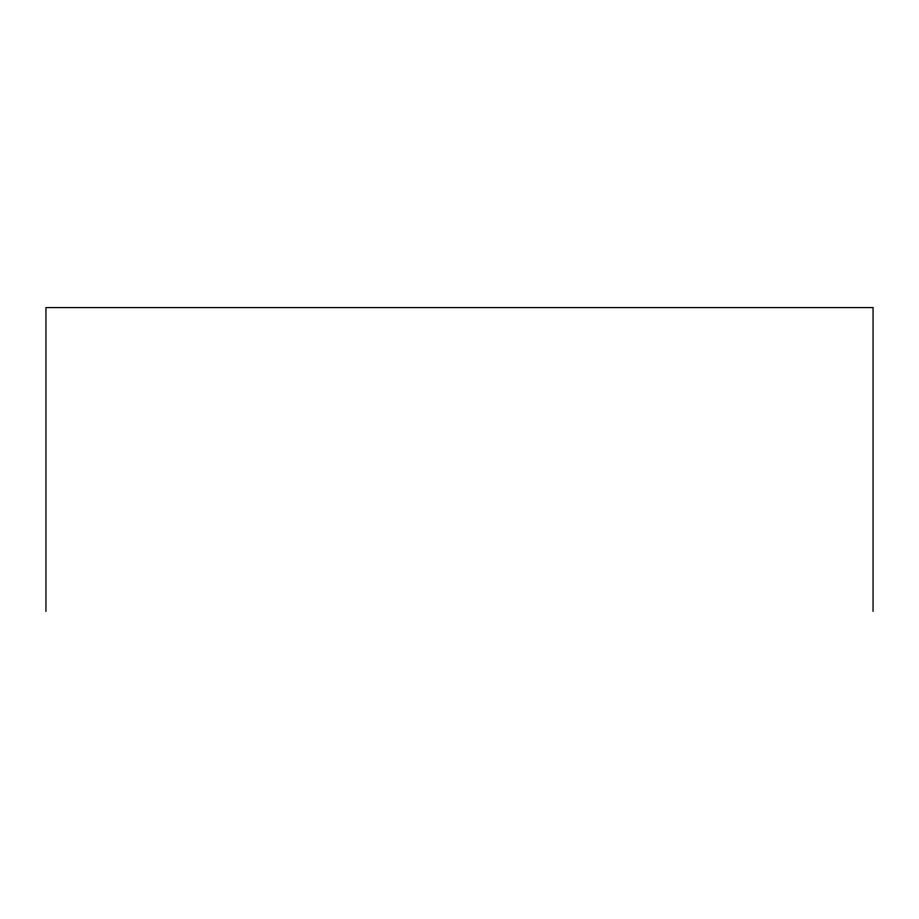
<?xml version="1.0" encoding="UTF-8"?>
<svg xmlns="http://www.w3.org/2000/svg" width="919" height="919" viewBox="0 0 919 919"><rect width="100%" height="100%" fill="white"/><g stroke="black" fill="none" stroke-linecap="round" stroke-linejoin="round"><path stroke-width="1.38" d="M873.05 611.434L873.05 307.566L45.95 307.566L45.95 611.434"/></g></svg>
